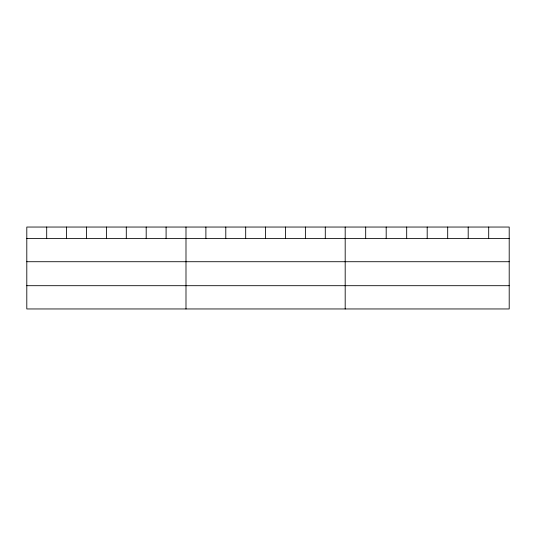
<?xml version="1.0" encoding="UTF-8"?>
<svg xmlns="http://www.w3.org/2000/svg" width="536" height="536" viewBox="0 0 536 536"><rect width="100%" height="100%" fill="white"/><g stroke="black" fill="none" stroke-linecap="round" stroke-linejoin="round"><path stroke-width="0.8" d="M509.2 238.46L509.2 308.957L26.8 308.957L26.8 227.043L509.2 227.043L509.2 238.46L26.8 238.46M26.8 261.722L509.2 261.722M26.8 285.695L509.2 285.695M488.698 227.043L488.698 238.46M468.196 227.043L468.196 238.46M447.694 227.043L447.694 238.46M427.192 227.043L427.192 238.46M406.69 227.043L406.69 238.46M386.188 227.043L386.188 238.46M365.686 227.043L365.686 238.46M345.184 227.043L345.184 308.957M325.285 227.043L325.285 238.46M305.386 227.043L305.386 238.46M285.487 227.043L285.487 238.46M265.588 227.043L265.588 238.46M245.689 227.043L245.689 238.46M225.79 227.043L225.79 238.46M205.891 227.043L205.891 238.46M185.992 227.043L185.992 308.957M166.093 227.043L166.093 238.46M146.194 227.043L146.194 238.46M126.295 227.043L126.295 238.46M106.396 227.043L106.396 238.46M86.497 227.043L86.497 238.46M66.598 227.043L66.598 238.46M46.699 227.043L46.699 238.46"/></g></svg>
